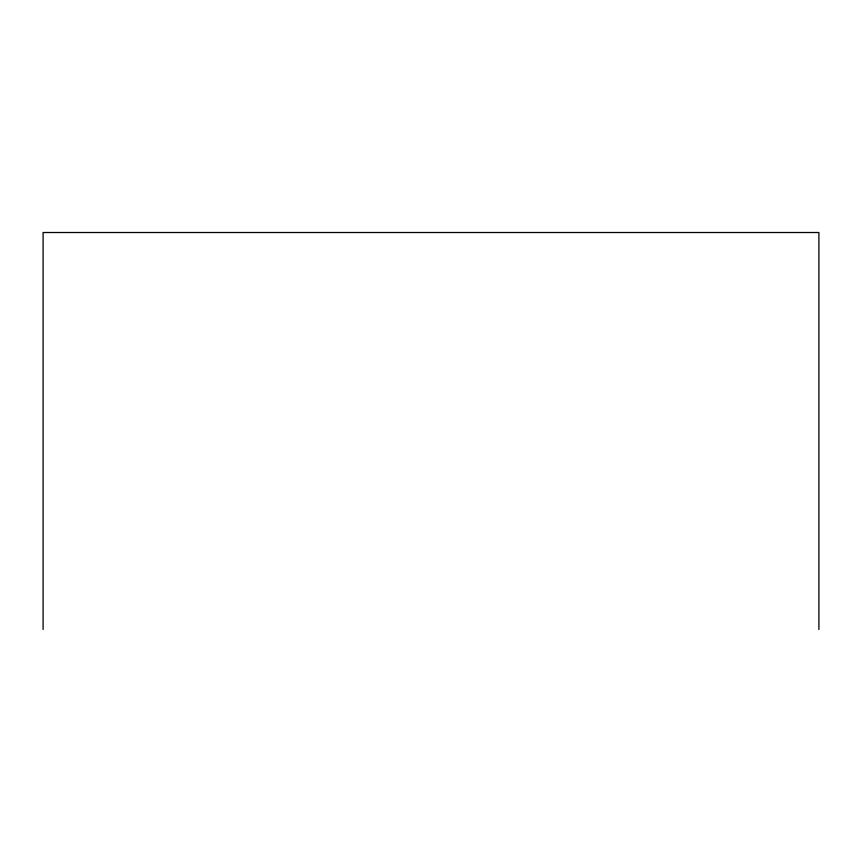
<?xml version="1.0" encoding="UTF-8"?>
<svg xmlns="http://www.w3.org/2000/svg" width="862" height="862" viewBox="0 0 862 862"><rect width="100%" height="100%" fill="white"/><g stroke="black" fill="none" stroke-linecap="round" stroke-linejoin="round"><path stroke-width="1.29" d="M818.9 629.486L818.9 232.514L43.1 232.514L43.1 629.486"/></g></svg>
